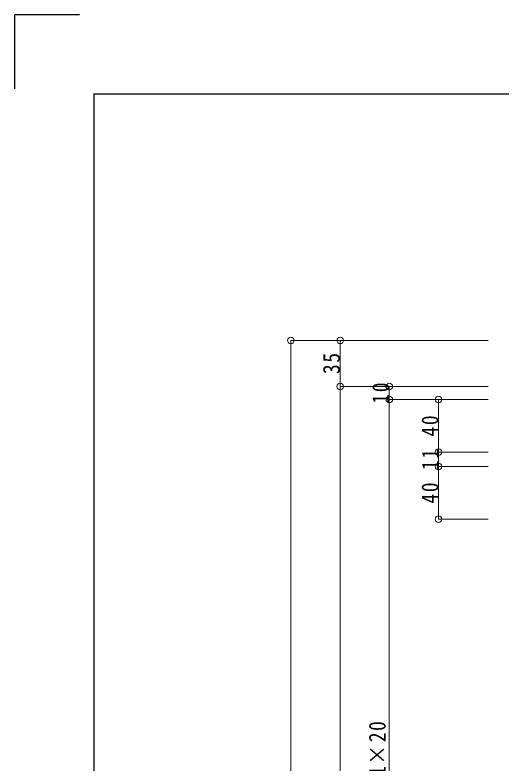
# Model space of a CAD drawing. Units: millimetres at full size, sheet at 1:5. Extents: x -1050 to 1050, y -742 to 742.
# Drawn here: x -1050 to -680, y 174 to 742 of the extents above; entities that cross this region are included whole.
import ezdxf

# ---------------------------------------------------------------- set-up
doc = ezdxf.new("R2010")
doc.units = ezdxf.units.MM
doc.header["$LTSCALE"] = 5
doc.layers.add('0-3_寸法', color=54, linetype='Continuous', lineweight=20)
doc.layers.add('1-4_印刷位置ライン', color=7, linetype='Continuous')
doc.layers.add('1-5_図枠1_1', color=7, linetype='Continuous')
doc.styles.add('ＭＳ ゴシック', font='')
doc.styles.get('ＭＳ ゴシック').set_extended_font_data('MS Gothic')

# ---------------------------------------------------------------- blocks, each defined once
blk = doc.blocks.new('dimension_origin')
at = {"color": 0, "linetype": 'Continuous', "lineweight": -2}
blk.add_circle((0, 0), 1.25, dxfattribs=at)

msp = doc.modelspace()

# ---------------------------------------------------------------- linework, layer by layer
at = {"layer": '0-3_寸法'}
for p, q in [((-840, -224.293), (-840, 495)), ((-839.999, 495), (-689.807, 495)), ((-802.5, 460), (-802.5, 495)), ((-802.5, -179.293), (-802.5, 460)), ((-689.807, 460), (-802.499, 460)), ((-765, 450), (-765, 460)), ((-765, 450), (-689.807, 450)), ((-765, -139.293), (-765, 450)), ((-727.5, 410), (-727.5, 450)), ((-727.5, 410), (-689.807, 410)), ((-727.5, 399), (-727.5, 410)), ((-727.5, 399), (-689.807, 399)), ((-727.5, 359), (-727.5, 399)), ((-727.5, 359), (-689.807, 359))]:
    msp.add_line(p, q, dxfattribs=at)
at = {"layer": '1-4_印刷位置ライン'}
for p in [(-1050, 686.222), (-1000.874, 742.5)]:
    msp.add_line(p, (-1050, 742.5), dxfattribs=at)
at = {"layer": '1-5_図枠1_1'}
msp.add_line((-990, 682.5), (703.535, 682.5), dxfattribs=at)
msp.add_lwpolyline([(-990, 682.5), (-990, -707.5), (990, -707.5)], dxfattribs=at)

# ---------------------------------------------------------------- block references
at = {"layer": '0-3_寸法', "xscale": 2, "yscale": 2}
for p, rotation in [((-840, 495), 90), ((-802.5, 495), 90), ((-802.5, 460), 90), ((-802.5, 460), 270), ((-765, 460), 90), ((-765, 450), 90), ((-765, 450), 270), ((-727.5, 450), 90), ((-727.5, 410), 90), ((-727.5, 410), 270), ((-727.5, 399), 90), ((-727.5, 399), 270), ((-727.5, 359), 270)]:
    msp.add_blockref('dimension_origin', p, dxfattribs=dict(at, rotation=rotation))

# ---------------------------------------------------------------- texts
at = {"layer": '0-3_寸法', "char_height": 12.83, "attachment_point": 7, "rotation": 90, "style": 'ＭＳ ゴシック'}
for s, insert in [('\\T1.17;\\W0.85;35', (-802.5, 469.375)), ('\\T1.17;\\W0.85;10', (-765, 446.875)), ('\\T1.17;\\W0.85;40', (-727.5, 421.875)), ('\\T1.17;\\W0.85;11', (-727.5, 396.375)), ('\\T1.17;\\W0.85;40', (-727.5, 370.875)), ('\\T1.15;\\W0.85;1020=@51×20', (-765, 104.104))]:
    msp.add_mtext(s, dxfattribs=dict(at, insert=insert))

doc.saveas('drawing.dxf')
